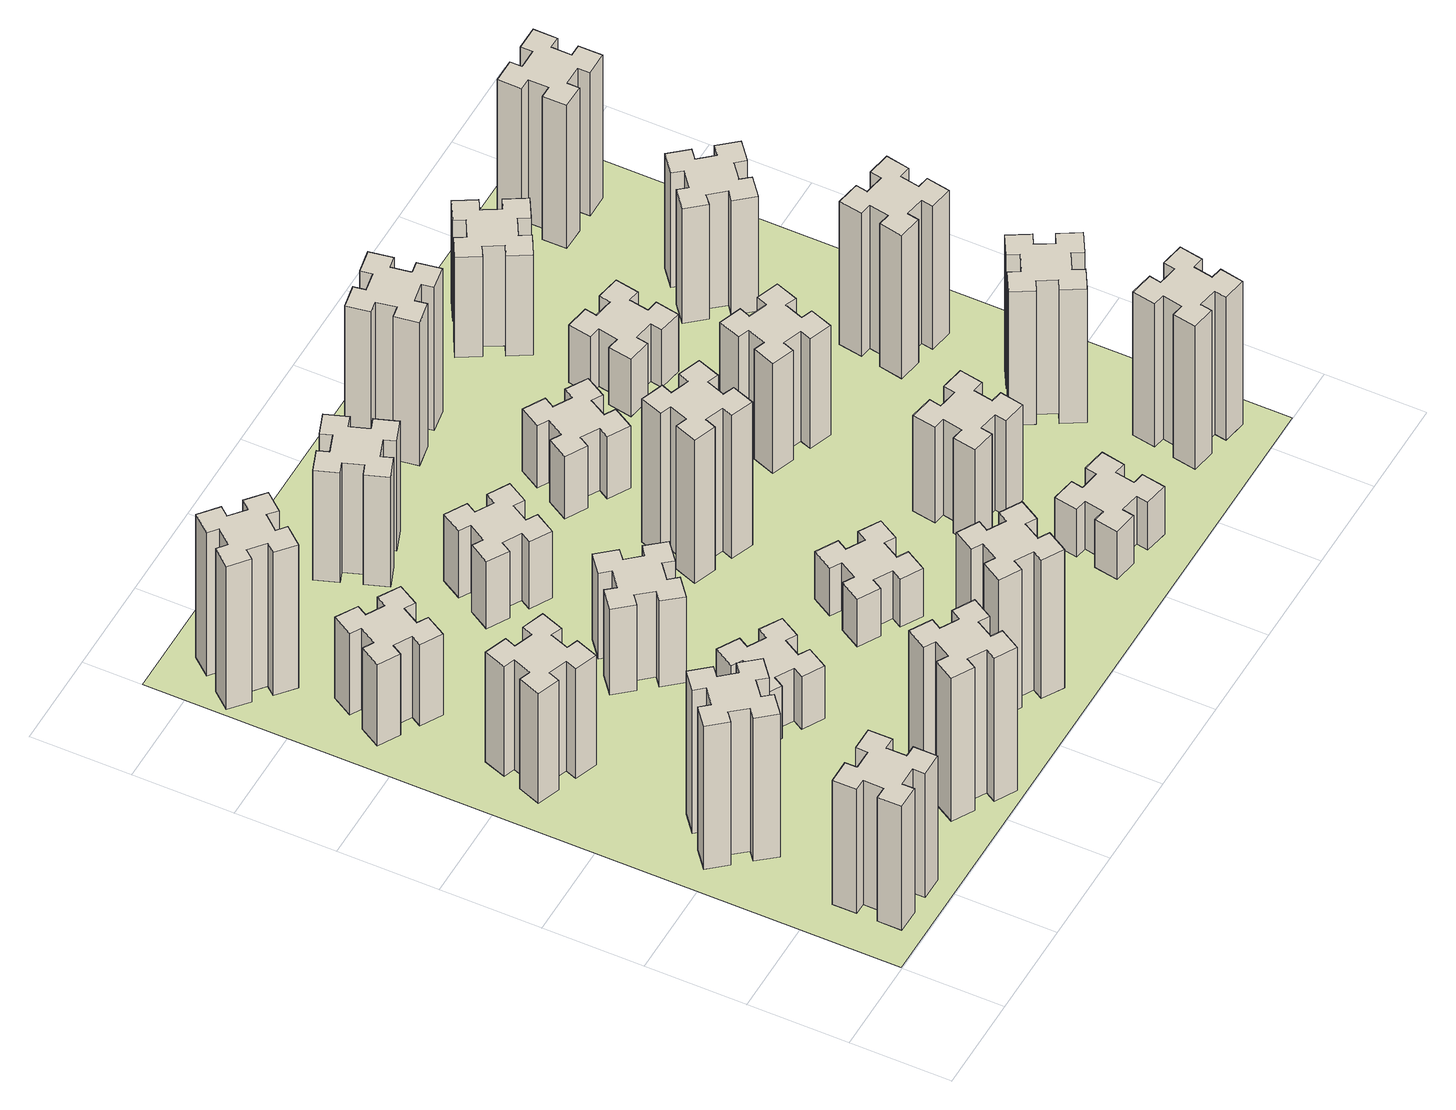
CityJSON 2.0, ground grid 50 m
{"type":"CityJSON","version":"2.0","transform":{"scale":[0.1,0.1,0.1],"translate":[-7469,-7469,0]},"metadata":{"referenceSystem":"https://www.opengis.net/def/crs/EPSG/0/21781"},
"CityObjects":{
"building1":{"type":"Building","attributes":{"class":"1000","function":"1000","usage":"1000","yearOfConstruction":2016,"roofType":"1000","measuredHeight":78,"storeysAboveGround":30,"storeysBelowGround":0},"geometry":[{"type":"Solid","lod":"1","boundaries":[[[[0,1,2,3,4,5,6,7,8,9,10,11,12,13,14,15,16,17,18,19]],[[17,16,20,21]],[[16,15,22,20]],[[15,14,23,22]],[[14,13,24,23]],[[13,12,25,24]],[[12,11,26,25]],[[11,10,27,26]],[[10,9,28,27]],[[9,8,29,28]],[[8,7,30,29]],[[7,6,31,30]],[[6,5,32,31]],[[5,4,33,32]],[[4,3,34,33]],[[3,2,35,34]],[[2,1,36,35]],[[1,0,37,36]],[[0,19,38,37]],[[19,18,39,38]],[[18,17,21,39]],[[24,25,26,27,28,29,30,31,32,33,34,35,36,37,38,39,21,20,22,23]]]]}]},
"building2":{"type":"Building","attributes":{"class":"1000","function":"1000","usage":"1000","yearOfConstruction":2016,"roofType":"1000","measuredHeight":90,"storeysAboveGround":30,"storeysBelowGround":0},"geometry":[{"type":"Solid","lod":"1","boundaries":[[[[40,41,42,43,44,45,46,47,48,49,50,51,52,53,54,55,56,57,58,59]],[[57,56,60,61]],[[56,55,62,60]],[[55,54,63,62]],[[54,53,64,63]],[[53,52,65,64]],[[52,51,66,65]],[[51,50,67,66]],[[50,49,68,67]],[[49,48,69,68]],[[48,47,70,69]],[[47,46,71,70]],[[46,45,72,71]],[[45,44,73,72]],[[44,43,74,73]],[[43,42,75,74]],[[42,41,76,75]],[[41,40,77,76]],[[40,59,78,77]],[[59,58,79,78]],[[58,57,61,79]],[[64,65,66,67,68,69,70,71,72,73,74,75,76,77,78,79,61,60,62,63]]]]}]},
"building3":{"type":"Building","attributes":{"class":"1000","function":"1000","usage":"1000","yearOfConstruction":2016,"roofType":"1000","measuredHeight":69,"storeysAboveGround":30,"storeysBelowGround":0},"geometry":[{"type":"Solid","lod":"1","boundaries":[[[[80,81,82,83,84,85,86,87,88,89,90,91,92,93,94,95,96,97,98,99]],[[97,96,100,101]],[[96,95,102,100]],[[95,94,103,102]],[[94,93,104,103]],[[93,92,105,104]],[[92,91,106,105]],[[91,90,107,106]],[[90,89,108,107]],[[89,88,109,108]],[[88,87,110,109]],[[87,86,111,110]],[[86,85,112,111]],[[85,84,113,112]],[[84,83,114,113]],[[83,82,115,114]],[[82,81,116,115]],[[81,80,117,116]],[[80,99,118,117]],[[99,98,119,118]],[[98,97,101,119]],[[104,105,106,107,108,109,110,111,112,113,114,115,116,117,118,119,101,100,102,103]]]]}]},
"building4":{"type":"Building","attributes":{"class":"1000","function":"1000","usage":"1000","yearOfConstruction":2016,"roofType":"1000","measuredHeight":51,"storeysAboveGround":30,"storeysBelowGround":0},"geometry":[{"type":"Solid","lod":"1","boundaries":[[[[120,121,122,123,124,125,126,127,128,129,130,131,132,133,134,135,136,137,138,139]],[[137,136,140,141]],[[136,135,142,140]],[[135,134,143,142]],[[134,133,144,143]],[[133,132,145,144]],[[132,131,146,145]],[[131,130,147,146]],[[130,129,148,147]],[[129,128,149,148]],[[128,127,150,149]],[[127,126,151,150]],[[126,125,152,151]],[[125,124,153,152]],[[124,123,154,153]],[[123,122,155,154]],[[122,121,156,155]],[[121,120,157,156]],[[120,139,158,157]],[[139,138,159,158]],[[138,137,141,159]],[[144,145,146,147,148,149,150,151,152,153,154,155,156,157,158,159,141,140,142,143]]]]}]},
"building5":{"type":"Building","attributes":{"class":"1000","function":"1000","usage":"1000","yearOfConstruction":2016,"roofType":"1000","measuredHeight":90,"storeysAboveGround":30,"storeysBelowGround":0},"geometry":[{"type":"Solid","lod":"1","boundaries":[[[[160,161,162,163,164,165,166,167,168,169,170,171,172,173,174,175,176,177,178,179]],[[177,176,180,181]],[[176,175,182,180]],[[175,174,183,182]],[[174,173,184,183]],[[173,172,185,184]],[[172,171,186,185]],[[171,170,187,186]],[[170,169,188,187]],[[169,168,189,188]],[[168,167,190,189]],[[167,166,191,190]],[[166,165,192,191]],[[165,164,193,192]],[[164,163,194,193]],[[163,162,195,194]],[[162,161,196,195]],[[161,160,197,196]],[[160,179,198,197]],[[179,178,199,198]],[[178,177,181,199]],[[184,185,186,187,188,189,190,191,192,193,194,195,196,197,198,199,181,180,182,183]]]]}]},
"building6":{"type":"Building","attributes":{"class":"1000","function":"1000","usage":"1000","yearOfConstruction":2016,"roofType":"1000","measuredHeight":90,"storeysAboveGround":30,"storeysBelowGround":0},"geometry":[{"type":"Solid","lod":"1","boundaries":[[[[200,201,202,203,204,205,206,207,208,209,210,211,212,213,214,215,216,217,218,219]],[[217,216,220,221]],[[216,215,222,220]],[[215,214,223,222]],[[214,213,224,223]],[[213,212,225,224]],[[212,211,226,225]],[[211,210,227,226]],[[210,209,228,227]],[[209,208,229,228]],[[208,207,230,229]],[[207,206,231,230]],[[206,205,232,231]],[[205,204,233,232]],[[204,203,234,233]],[[203,202,235,234]],[[202,201,236,235]],[[201,200,237,236]],[[200,219,238,237]],[[219,218,239,238]],[[218,217,221,239]],[[224,225,226,227,228,229,230,231,232,233,234,235,236,237,238,239,221,220,222,223]]]]}]},
"building7":{"type":"Building","attributes":{"class":"1000","function":"1000","usage":"1000","yearOfConstruction":2016,"roofType":"1000","measuredHeight":33,"storeysAboveGround":30,"storeysBelowGround":0},"geometry":[{"type":"Solid","lod":"1","boundaries":[[[[240,241,242,243,244,245,246,247,248,249,250,251,252,253,254,255,256,257,258,259]],[[257,256,260,261]],[[256,255,262,260]],[[255,254,263,262]],[[254,253,264,263]],[[253,252,265,264]],[[252,251,266,265]],[[251,250,267,266]],[[250,249,268,267]],[[249,248,269,268]],[[248,247,270,269]],[[247,246,271,270]],[[246,245,272,271]],[[245,244,273,272]],[[244,243,274,273]],[[243,242,275,274]],[[242,241,276,275]],[[241,240,277,276]],[[240,259,278,277]],[[259,258,279,278]],[[258,257,261,279]],[[264,265,266,267,268,269,270,271,272,273,274,275,276,277,278,279,261,260,262,263]]]]}]},
"building8":{"type":"Building","attributes":{"class":"1000","function":"1000","usage":"1000","yearOfConstruction":2016,"roofType":"1000","measuredHeight":54,"storeysAboveGround":30,"storeysBelowGround":0},"geometry":[{"type":"Solid","lod":"1","boundaries":[[[[280,281,282,283,284,285,286,287,288,289,290,291,292,293,294,295,296,297,298,299]],[[297,296,300,301]],[[296,295,302,300]],[[295,294,303,302]],[[294,293,304,303]],[[293,292,305,304]],[[292,291,306,305]],[[291,290,307,306]],[[290,289,308,307]],[[289,288,309,308]],[[288,287,310,309]],[[287,286,311,310]],[[286,285,312,311]],[[285,284,313,312]],[[284,283,314,313]],[[283,282,315,314]],[[282,281,316,315]],[[281,280,317,316]],[[280,299,318,317]],[[299,298,319,318]],[[298,297,301,319]],[[304,305,306,307,308,309,310,311,312,313,314,315,316,317,318,319,301,300,302,303]]]]}]},
"building9":{"type":"Building","attributes":{"class":"1000","function":"1000","usage":"1000","yearOfConstruction":2016,"roofType":"1000","measuredHeight":87,"storeysAboveGround":30,"storeysBelowGround":0},"geometry":[{"type":"Solid","lod":"1","boundaries":[[[[320,321,322,323,324,325,326,327,328,329,330,331,332,333,334,335,336,337,338,339]],[[337,336,340,341]],[[336,335,342,340]],[[335,334,343,342]],[[334,333,344,343]],[[333,332,345,344]],[[332,331,346,345]],[[331,330,347,346]],[[330,329,348,347]],[[329,328,349,348]],[[328,327,350,349]],[[327,326,351,350]],[[326,325,352,351]],[[325,324,353,352]],[[324,323,354,353]],[[323,322,355,354]],[[322,321,356,355]],[[321,320,357,356]],[[320,339,358,357]],[[339,338,359,358]],[[338,337,341,359]],[[344,345,346,347,348,349,350,351,352,353,354,355,356,357,358,359,341,340,342,343]]]]}]},
"building10":{"type":"Building","attributes":{"class":"1000","function":"1000","usage":"1000","yearOfConstruction":2016,"roofType":"1000","measuredHeight":42,"storeysAboveGround":30,"storeysBelowGround":0},"geometry":[{"type":"Solid","lod":"1","boundaries":[[[[360,361,362,363,364,365,366,367,368,369,370,371,372,373,374,375,376,377,378,379]],[[377,376,380,381]],[[376,375,382,380]],[[375,374,383,382]],[[374,373,384,383]],[[373,372,385,384]],[[372,371,386,385]],[[371,370,387,386]],[[370,369,388,387]],[[369,368,389,388]],[[368,367,390,389]],[[367,366,391,390]],[[366,365,392,391]],[[365,364,393,392]],[[364,363,394,393]],[[363,362,395,394]],[[362,361,396,395]],[[361,360,397,396]],[[360,379,398,397]],[[379,378,399,398]],[[378,377,381,399]],[[384,385,386,387,388,389,390,391,392,393,394,395,396,397,398,399,381,380,382,383]]]]}]},
"building11":{"type":"Building","attributes":{"class":"1000","function":"1000","usage":"1000","yearOfConstruction":2016,"roofType":"1000","measuredHeight":69,"storeysAboveGround":30,"storeysBelowGround":0},"geometry":[{"type":"Solid","lod":"1","boundaries":[[[[400,401,402,403,404,405,406,407,408,409,410,411,412,413,414,415,416,417,418,419]],[[417,416,420,421]],[[416,415,422,420]],[[415,414,423,422]],[[414,413,424,423]],[[413,412,425,424]],[[412,411,426,425]],[[411,410,427,426]],[[410,409,428,427]],[[409,408,429,428]],[[408,407,430,429]],[[407,406,431,430]],[[406,405,432,431]],[[405,404,433,432]],[[404,403,434,433]],[[403,402,435,434]],[[402,401,436,435]],[[401,400,437,436]],[[400,419,438,437]],[[419,418,439,438]],[[418,417,421,439]],[[424,425,426,427,428,429,430,431,432,433,434,435,436,437,438,439,421,420,422,423]]]]}]},
"building12":{"type":"Building","attributes":{"class":"1000","function":"1000","usage":"1000","yearOfConstruction":2016,"roofType":"1000","measuredHeight":30,"storeysAboveGround":30,"storeysBelowGround":0},"geometry":[{"type":"Solid","lod":"1","boundaries":[[[[440,441,442,443,444,445,446,447,448,449,450,451,452,453,454,455,456,457,458,459]],[[457,456,460,461]],[[456,455,462,460]],[[455,454,463,462]],[[454,453,464,463]],[[453,452,465,464]],[[452,451,466,465]],[[451,450,467,466]],[[450,449,468,467]],[[449,448,469,468]],[[448,447,470,469]],[[447,446,471,470]],[[446,445,472,471]],[[445,444,473,472]],[[444,443,474,473]],[[443,442,475,474]],[[442,441,476,475]],[[441,440,477,476]],[[440,459,478,477]],[[459,458,479,478]],[[458,457,461,479]],[[464,465,466,467,468,469,470,471,472,473,474,475,476,477,478,479,461,460,462,463]]]]}]},
"building13":{"type":"Building","attributes":{"class":"1000","function":"1000","usage":"1000","yearOfConstruction":2016,"roofType":"1000","measuredHeight":90,"storeysAboveGround":30,"storeysBelowGround":0},"geometry":[{"type":"Solid","lod":"1","boundaries":[[[[480,481,482,483,484,485,486,487,488,489,490,491,492,493,494,495,496,497,498,499]],[[497,496,500,501]],[[496,495,502,500]],[[495,494,503,502]],[[494,493,504,503]],[[493,492,505,504]],[[492,491,506,505]],[[491,490,507,506]],[[490,489,508,507]],[[489,488,509,508]],[[488,487,510,509]],[[487,486,511,510]],[[486,485,512,511]],[[485,484,513,512]],[[484,483,514,513]],[[483,482,515,514]],[[482,481,516,515]],[[481,480,517,516]],[[480,499,518,517]],[[499,498,519,518]],[[498,497,501,519]],[[504,505,506,507,508,509,510,511,512,513,514,515,516,517,518,519,501,500,502,503]]]]}]},
"building14":{"type":"Building","attributes":{"class":"1000","function":"1000","usage":"1000","yearOfConstruction":2016,"roofType":"1000","measuredHeight":39,"storeysAboveGround":30,"storeysBelowGround":0},"geometry":[{"type":"Solid","lod":"1","boundaries":[[[[520,521,522,523,524,525,526,527,528,529,530,531,532,533,534,535,536,537,538,539]],[[537,536,540,541]],[[536,535,542,540]],[[535,534,543,542]],[[534,533,544,543]],[[533,532,545,544]],[[532,531,546,545]],[[531,530,547,546]],[[530,529,548,547]],[[529,528,549,548]],[[528,527,550,549]],[[527,526,551,550]],[[526,525,552,551]],[[525,524,553,552]],[[524,523,554,553]],[[523,522,555,554]],[[522,521,556,555]],[[521,520,557,556]],[[520,539,558,557]],[[539,538,559,558]],[[538,537,541,559]],[[544,545,546,547,548,549,550,551,552,553,554,555,556,557,558,559,541,540,542,543]]]]}]},
"building15":{"type":"Building","attributes":{"class":"1000","function":"1000","usage":"1000","yearOfConstruction":2016,"roofType":"1000","measuredHeight":30,"storeysAboveGround":30,"storeysBelowGround":0},"geometry":[{"type":"Solid","lod":"1","boundaries":[[[[560,561,562,563,564,565,566,567,568,569,570,571,572,573,574,575,576,577,578,579]],[[577,576,580,581]],[[576,575,582,580]],[[575,574,583,582]],[[574,573,584,583]],[[573,572,585,584]],[[572,571,586,585]],[[571,570,587,586]],[[570,569,588,587]],[[569,568,589,588]],[[568,567,590,589]],[[567,566,591,590]],[[566,565,592,591]],[[565,564,593,592]],[[564,563,594,593]],[[563,562,595,594]],[[562,561,596,595]],[[561,560,597,596]],[[560,579,598,597]],[[579,578,599,598]],[[578,577,581,599]],[[584,585,586,587,588,589,590,591,592,593,594,595,596,597,598,599,581,580,582,583]]]]}]},
"building16":{"type":"Building","attributes":{"class":"1000","function":"1000","usage":"1000","yearOfConstruction":2016,"roofType":"1000","measuredHeight":90,"storeysAboveGround":30,"storeysBelowGround":0},"geometry":[{"type":"Solid","lod":"1","boundaries":[[[[600,601,602,603,604,605,606,607,608,609,610,611,612,613,614,615,616,617,618,619]],[[617,616,620,621]],[[616,615,622,620]],[[615,614,623,622]],[[614,613,624,623]],[[613,612,625,624]],[[612,611,626,625]],[[611,610,627,626]],[[610,609,628,627]],[[609,608,629,628]],[[608,607,630,629]],[[607,606,631,630]],[[606,605,632,631]],[[605,604,633,632]],[[604,603,634,633]],[[603,602,635,634]],[[602,601,636,635]],[[601,600,637,636]],[[600,619,638,637]],[[619,618,639,638]],[[618,617,621,639]],[[624,625,626,627,628,629,630,631,632,633,634,635,636,637,638,639,621,620,622,623]]]]}]},
"building17":{"type":"Building","attributes":{"class":"1000","function":"1000","usage":"1000","yearOfConstruction":2016,"roofType":"1000","measuredHeight":60,"storeysAboveGround":30,"storeysBelowGround":0},"geometry":[{"type":"Solid","lod":"1","boundaries":[[[[640,641,642,643,644,645,646,647,648,649,650,651,652,653,654,655,656,657,658,659]],[[657,656,660,661]],[[656,655,662,660]],[[655,654,663,662]],[[654,653,664,663]],[[653,652,665,664]],[[652,651,666,665]],[[651,650,667,666]],[[650,649,668,667]],[[649,648,669,668]],[[648,647,670,669]],[[647,646,671,670]],[[646,645,672,671]],[[645,644,673,672]],[[644,643,674,673]],[[643,642,675,674]],[[642,641,676,675]],[[641,640,677,676]],[[640,659,678,677]],[[659,658,679,678]],[[658,657,661,679]],[[664,665,666,667,668,669,670,671,672,673,674,675,676,677,678,679,661,660,662,663]]]]}]},
"building18":{"type":"Building","attributes":{"class":"1000","function":"1000","usage":"1000","yearOfConstruction":2016,"roofType":"1000","measuredHeight":69,"storeysAboveGround":30,"storeysBelowGround":0},"geometry":[{"type":"Solid","lod":"1","boundaries":[[[[680,681,682,683,684,685,686,687,688,689,690,691,692,693,694,695,696,697,698,699]],[[697,696,700,701]],[[696,695,702,700]],[[695,694,703,702]],[[694,693,704,703]],[[693,692,705,704]],[[692,691,706,705]],[[691,690,707,706]],[[690,689,708,707]],[[689,688,709,708]],[[688,687,710,709]],[[687,686,711,710]],[[686,685,712,711]],[[685,684,713,712]],[[684,683,714,713]],[[683,682,715,714]],[[682,681,716,715]],[[681,680,717,716]],[[680,699,718,717]],[[699,698,719,718]],[[698,697,701,719]],[[704,705,706,707,708,709,710,711,712,713,714,715,716,717,718,719,701,700,702,703]]]]}]},
"building19":{"type":"Building","attributes":{"class":"1000","function":"1000","usage":"1000","yearOfConstruction":2016,"roofType":"1000","measuredHeight":36,"storeysAboveGround":30,"storeysBelowGround":0},"geometry":[{"type":"Solid","lod":"1","boundaries":[[[[720,721,722,723,724,725,726,727,728,729,730,731,732,733,734,735,736,737,738,739]],[[737,736,740,741]],[[736,735,742,740]],[[735,734,743,742]],[[734,733,744,743]],[[733,732,745,744]],[[732,731,746,745]],[[731,730,747,746]],[[730,729,748,747]],[[729,728,749,748]],[[728,727,750,749]],[[727,726,751,750]],[[726,725,752,751]],[[725,724,753,752]],[[724,723,754,753]],[[723,722,755,754]],[[722,721,756,755]],[[721,720,757,756]],[[720,739,758,757]],[[739,738,759,758]],[[738,737,741,759]],[[744,745,746,747,748,749,750,751,752,753,754,755,756,757,758,759,741,740,742,743]]]]}]},
"building20":{"type":"Building","attributes":{"class":"1000","function":"1000","usage":"1000","yearOfConstruction":2016,"roofType":"1000","measuredHeight":90,"storeysAboveGround":30,"storeysBelowGround":0},"geometry":[{"type":"Solid","lod":"1","boundaries":[[[[760,761,762,763,764,765,766,767,768,769,770,771,772,773,774,775,776,777,778,779]],[[777,776,780,781]],[[776,775,782,780]],[[775,774,783,782]],[[774,773,784,783]],[[773,772,785,784]],[[772,771,786,785]],[[771,770,787,786]],[[770,769,788,787]],[[769,768,789,788]],[[768,767,790,789]],[[767,766,791,790]],[[766,765,792,791]],[[765,764,793,792]],[[764,763,794,793]],[[763,762,795,794]],[[762,761,796,795]],[[761,760,797,796]],[[760,779,798,797]],[[779,778,799,798]],[[778,777,781,799]],[[784,785,786,787,788,789,790,791,792,793,794,795,796,797,798,799,781,780,782,783]]]]}]},
"building21":{"type":"Building","attributes":{"class":"1000","function":"1000","usage":"1000","yearOfConstruction":2016,"roofType":"1000","measuredHeight":63,"storeysAboveGround":30,"storeysBelowGround":0},"geometry":[{"type":"Solid","lod":"1","boundaries":[[[[800,801,802,803,804,805,806,807,808,809,810,811,812,813,814,815,816,817,818,819]],[[817,816,820,821]],[[816,815,822,820]],[[815,814,823,822]],[[814,813,824,823]],[[813,812,825,824]],[[812,811,826,825]],[[811,810,827,826]],[[810,809,828,827]],[[809,808,829,828]],[[808,807,830,829]],[[807,806,831,830]],[[806,805,832,831]],[[805,804,833,832]],[[804,803,834,833]],[[803,802,835,834]],[[802,801,836,835]],[[801,800,837,836]],[[800,819,838,837]],[[819,818,839,838]],[[818,817,821,839]],[[824,825,826,827,828,829,830,831,832,833,834,835,836,837,838,839,821,820,822,823]]]]}]},
"building22":{"type":"Building","attributes":{"class":"1000","function":"1000","usage":"1000","yearOfConstruction":2016,"roofType":"1000","measuredHeight":84,"storeysAboveGround":30,"storeysBelowGround":0},"geometry":[{"type":"Solid","lod":"1","boundaries":[[[[840,841,842,843,844,845,846,847,848,849,850,851,852,853,854,855,856,857,858,859]],[[857,856,860,861]],[[856,855,862,860]],[[855,854,863,862]],[[854,853,864,863]],[[853,852,865,864]],[[852,851,866,865]],[[851,850,867,866]],[[850,849,868,867]],[[849,848,869,868]],[[848,847,870,869]],[[847,846,871,870]],[[846,845,872,871]],[[845,844,873,872]],[[844,843,874,873]],[[843,842,875,874]],[[842,841,876,875]],[[841,840,877,876]],[[840,859,878,877]],[[859,858,879,878]],[[858,857,861,879]],[[864,865,866,867,868,869,870,871,872,873,874,875,876,877,878,879,861,860,862,863]]]]}]},
"building23":{"type":"Building","attributes":{"class":"1000","function":"1000","usage":"1000","yearOfConstruction":2016,"roofType":"1000","measuredHeight":90,"storeysAboveGround":30,"storeysBelowGround":0},"geometry":[{"type":"Solid","lod":"1","boundaries":[[[[880,881,882,883,884,885,886,887,888,889,890,891,892,893,894,895,896,897,898,899]],[[897,896,900,901]],[[896,895,902,900]],[[895,894,903,902]],[[894,893,904,903]],[[893,892,905,904]],[[892,891,906,905]],[[891,890,907,906]],[[890,889,908,907]],[[889,888,909,908]],[[888,887,910,909]],[[887,886,911,910]],[[886,885,912,911]],[[885,884,913,912]],[[884,883,914,913]],[[883,882,915,914]],[[882,881,916,915]],[[881,880,917,916]],[[880,899,918,917]],[[899,898,919,918]],[[898,897,901,919]],[[904,905,906,907,908,909,910,911,912,913,914,915,916,917,918,919,901,900,902,903]]]]}]},
"building24":{"type":"Building","attributes":{"class":"1000","function":"1000","usage":"1000","yearOfConstruction":2016,"roofType":"1000","measuredHeight":72,"storeysAboveGround":30,"storeysBelowGround":0},"geometry":[{"type":"Solid","lod":"1","boundaries":[[[[920,921,922,923,924,925,926,927,928,929,930,931,932,933,934,935,936,937,938,939]],[[937,936,940,941]],[[936,935,942,940]],[[935,934,943,942]],[[934,933,944,943]],[[933,932,945,944]],[[932,931,946,945]],[[931,930,947,946]],[[930,929,948,947]],[[929,928,949,948]],[[928,927,950,949]],[[927,926,951,950]],[[926,925,952,951]],[[925,924,953,952]],[[924,923,954,953]],[[923,922,955,954]],[[922,921,956,955]],[[921,920,957,956]],[[920,939,958,957]],[[939,938,959,958]],[[938,937,941,959]],[[944,945,946,947,948,949,950,951,952,953,954,955,956,957,958,959,941,940,942,943]]]]}]},
"building25":{"type":"Building","attributes":{"class":"1000","function":"1000","usage":"1000","yearOfConstruction":2016,"roofType":"1000","measuredHeight":90,"storeysAboveGround":30,"storeysBelowGround":0},"geometry":[{"type":"Solid","lod":"1","boundaries":[[[[960,961,962,963,964,965,966,967,968,969,970,971,972,973,974,975,976,977,978,979]],[[977,976,980,981]],[[976,975,982,980]],[[975,974,983,982]],[[974,973,984,983]],[[973,972,985,984]],[[972,971,986,985]],[[971,970,987,986]],[[970,969,988,987]],[[969,968,989,988]],[[968,967,990,989]],[[967,966,991,990]],[[966,965,992,991]],[[965,964,993,992]],[[964,963,994,993]],[[963,962,995,994]],[[962,961,996,995]],[[961,960,997,996]],[[960,979,998,997]],[[979,978,999,998]],[[978,977,981,999]],[[984,985,986,987,988,989,990,991,992,993,994,995,996,997,998,999,981,980,982,983]]]]}]},
"landuse1":{"type":"LandUse","attributes":{"name":"plot1","function":"1010"},"geometry":[{"type":"MultiSurface","lod":"1","boundaries":[[[1000,1001,1002,1003]]]}]}
},
"vertices":[
[265,325,0],[265,225,0],[205,225,0],[205,105,0],[325,105,0],[325,165,0],[425,165,0],[425,105,0],[545,105,0],[545,225,0],[485,225,0],[485,325,0],[545,325,0],[545,445,0],[425,445,0],[425,385,0],[325,385,0],[325,445,0],[205,445,0],[205,325,0],[325,385,780],[325,445,780],[425,385,780],[425,445,780],[545,445,780],[545,325,780],[485,325,780],[485,225,780],[545,225,780],[545,105,780],[425,105,780],[425,165,780],[325,165,780],[325,105,780],[205,105,780],[205,225,780],[265,225,780],[265,325,780],[205,325,780],[205,445,780],
[492,1048,0],[427,1124,0],[473,1163,0],[396,1255,0],[304,1178,0],[343,1132,0],[266,1067,0],[228,1113,0],[136,1036,0],[213,944,0],[259,983,0],[323,906,0],[277,868,0],[354,776,0],[446,853,0],[408,899,0],[484,963,0],[523,917,0],[615,994,0],[538,1086,0],[484,963,900],[523,917,900],[408,899,900],[446,853,900],[354,776,900],[277,868,900],[323,906,900],[259,983,900],[213,944,900],[136,1036,900],[228,1113,900],[266,1067,900],[343,1132,900],[304,1178,900],[396,1255,900],[473,1163,900],[427,1124,900],[492,1048,900],[538,1086,900],[615,994,900],
[291,1869,0],[385,1835,0],[364,1779,0],[477,1737,0],[518,1850,0],[462,1871,0],[496,1965,0],[552,1944,0],[593,2057,0],[480,2098,0],[460,2042,0],[366,2076,0],[387,2132,0],[274,2173,0],[233,2060,0],[289,2040,0],[255,1946,0],[199,1967,0],[157,1854,0],[270,1813,0],[255,1946,690],[199,1967,690],[289,2040,690],[233,2060,690],[274,2173,690],[387,2132,690],[366,2076,690],[460,2042,690],[480,2098,690],[593,2057,690],[552,1944,690],[496,1965,690],[462,1871,690],[518,1850,690],[477,1737,690],[364,1779,690],[385,1835,690],[291,1869,690],[270,1813,690],[157,1854,690],
[446,2597,0],[496,2684,0],[548,2654,0],[608,2758,0],[504,2818,0],[474,2766,0],[387,2816,0],[417,2868,0],[313,2928,0],[253,2824,0],[305,2794,0],[255,2707,0],[203,2737,0],[143,2633,0],[247,2573,0],[277,2625,0],[364,2575,0],[334,2523,0],[438,2463,0],[498,2567,0],[364,2575,510],[334,2523,510],[277,2625,510],[247,2573,510],[143,2633,510],[203,2737,510],[255,2707,510],[305,2794,510],[253,2824,510],[313,2928,510],[417,2868,510],[387,2816,510],[474,2766,510],[504,2818,510],[608,2758,510],[548,2654,510],[496,2684,510],[446,2597,510],[498,2567,510],[438,2463,510],
[1214,346,0],[1127,396,0],[1157,448,0],[1053,508,0],[993,404,0],[1045,374,0],[995,287,0],[943,317,0],[883,213,0],[987,153,0],[1017,205,0],[1104,155,0],[1074,103,0],[1178,43,0],[1238,147,0],[1186,177,0],[1236,264,0],[1288,234,0],[1348,338,0],[1244,398,0],[1236,264,900],[1288,234,900],[1186,177,900],[1238,147,900],[1178,43,900],[1074,103,900],[1104,155,900],[1017,205,900],[987,153,900],[883,213,900],[943,317,900],[995,287,900],[1045,374,900],[993,404,900],[1053,508,900],[1157,448,900],[1127,396,900],[1214,346,900],[1244,398,900],[1348,338,900],
[384,3387,0],[308,3452,0],[346,3498,0],[254,3575,0],[177,3483,0],[223,3444,0],[159,3368,0],[113,3406,0],[36,3314,0],[128,3237,0],[166,3283,0],[243,3219,0],[204,3173,0],[296,3096,0],[373,3188,0],[327,3226,0],[392,3303,0],[438,3264,0],[515,3356,0],[423,3433,0],[392,3303,900],[438,3264,900],[327,3226,900],[373,3188,900],[296,3096,900],[204,3173,900],[243,3219,900],[166,3283,900],[128,3237,900],[36,3314,900],[113,3406,900],[159,3368,900],[223,3444,900],[177,3483,900],[254,3575,900],[346,3498,900],[308,3452,900],[384,3387,900],[423,3433,900],[515,3356,900],
[1186,1117,0],[1236,1204,0],[1288,1174,0],[1348,1278,0],[1244,1338,0],[1214,1286,0],[1127,1336,0],[1157,1388,0],[1053,1448,0],[993,1344,0],[1045,1314,0],[995,1227,0],[943,1257,0],[883,1153,0],[987,1093,0],[1017,1145,0],[1104,1095,0],[1074,1043,0],[1178,983,0],[1238,1087,0],[1104,1095,330],[1074,1043,330],[1017,1145,330],[987,1093,330],[883,1153,330],[943,1257,330],[995,1227,330],[1045,1314,330],[993,1344,330],[1053,1448,330],[1157,1388,330],[1127,1336,330],[1214,1286,330],[1244,1338,330],[1348,1278,330],[1288,1174,330],[1236,1204,330],[1186,1117,330],[1238,1087,330],[1178,983,330],
[1083,1972,0],[1006,1907,0],[968,1953,0],[876,1876,0],[953,1784,0],[999,1823,0],[1063,1746,0],[1017,1708,0],[1094,1616,0],[1186,1693,0],[1148,1739,0],[1224,1803,0],[1263,1757,0],[1355,1834,0],[1278,1926,0],[1232,1888,0],[1167,1964,0],[1213,2003,0],[1136,2095,0],[1044,2018,0],[1167,1964,540],[1213,2003,540],[1232,1888,540],[1278,1926,540],[1355,1834,540],[1263,1757,540],[1224,1803,540],[1148,1739,540],[1186,1693,540],[1094,1616,540],[1017,1708,540],[1063,1746,540],[999,1823,540],[953,1784,540],[876,1876,540],[968,1953,540],[1006,1907,540],[1083,1972,540],[1044,2018,540],[1136,2095,540],
[1657,305,0],[1744,255,0],[1714,203,0],[1818,143,0],[1878,247,0],[1826,277,0],[1876,364,0],[1928,334,0],[1988,438,0],[1884,498,0],[1854,446,0],[1767,496,0],[1797,548,0],[1693,608,0],[1633,504,0],[1685,474,0],[1635,387,0],[1583,417,0],[1523,313,0],[1627,253,0],[1635,387,870],[1583,417,870],[1685,474,870],[1633,504,870],[1693,608,870],[1797,548,870],[1767,496,870],[1854,446,870],[1884,498,870],[1988,438,870],[1928,334,870],[1876,364,870],[1826,277,870],[1878,247,870],[1818,143,870],[1714,203,870],[1744,255,870],[1657,305,870],[1627,253,870],[1523,313,870],
[1314,2666,0],[1227,2716,0],[1257,2768,0],[1153,2828,0],[1093,2724,0],[1145,2694,0],[1095,2607,0],[1043,2637,0],[983,2533,0],[1087,2473,0],[1117,2525,0],[1204,2475,0],[1174,2423,0],[1278,2363,0],[1338,2467,0],[1286,2497,0],[1336,2584,0],[1388,2554,0],[1448,2658,0],[1344,2718,0],[1336,2584,420],[1388,2554,420],[1286,2497,420],[1338,2467,420],[1278,2363,420],[1174,2423,420],[1204,2475,420],[1117,2525,420],[1087,2473,420],[983,2533,420],[1043,2637,420],[1095,2607,420],[1145,2694,420],[1093,2724,420],[1153,2828,420],[1257,2768,420],[1227,2716,420],[1314,2666,420],[1344,2718,420],[1448,2658,420],
[1125,3356,0],[1031,3322,0],[1010,3378,0],[897,3337,0],[939,3224,0],[995,3245,0],[1029,3151,0],[973,3130,0],[1014,3017,0],[1127,3059,0],[1106,3115,0],[1200,3149,0],[1220,3093,0],[1333,3134,0],[1292,3247,0],[1236,3226,0],[1202,3320,0],[1258,3340,0],[1217,3453,0],[1104,3412,0],[1202,3320,690],[1258,3340,690],[1236,3226,690],[1292,3247,690],[1333,3134,690],[1220,3093,690],[1200,3149,690],[1106,3115,690],[1127,3059,690],[1014,3017,690],[973,3130,690],[1029,3151,690],[995,3245,690],[939,3224,690],[897,3337,690],[1010,3378,690],[1031,3322,690],[1125,3356,690],[1104,3412,690],[1217,3453,690],
[1757,1045,0],[1844,995,0],[1814,943,0],[1918,883,0],[1978,987,0],[1926,1017,0],[1976,1104,0],[2028,1074,0],[2088,1178,0],[1984,1238,0],[1954,1186,0],[1867,1236,0],[1897,1288,0],[1793,1348,0],[1733,1244,0],[1785,1214,0],[1735,1127,0],[1683,1157,0],[1623,1053,0],[1727,993,0],[1735,1127,300],[1683,1157,300],[1785,1214,300],[1733,1244,300],[1793,1348,300],[1897,1288,300],[1867,1236,300],[1954,1186,300],[1984,1238,300],[2088,1178,300],[2028,1074,300],[1976,1104,300],[1926,1017,300],[1978,987,300],[1918,883,300],[1814,943,300],[1844,995,300],[1757,1045,300],[1727,993,300],[1623,1053,300],
[1940,2042,0],[1846,2076,0],[1867,2132,0],[1754,2173,0],[1713,2060,0],[1769,2040,0],[1735,1946,0],[1679,1967,0],[1637,1854,0],[1750,1813,0],[1771,1869,0],[1865,1835,0],[1844,1779,0],[1957,1737,0],[1998,1850,0],[1942,1871,0],[1976,1965,0],[2032,1944,0],[2073,2057,0],[1960,2098,0],[1976,1965,900],[2032,1944,900],[1942,1871,900],[1998,1850,900],[1957,1737,900],[1844,1779,900],[1865,1835,900],[1771,1869,900],[1750,1813,900],[1637,1854,900],[1679,1967,900],[1735,1946,900],[1769,2040,900],[1713,2060,900],[1754,2173,900],[1867,2132,900],[1846,2076,900],[1940,2042,900],[1960,2098,900],[2073,2057,900],
[2026,2497,0],[2076,2584,0],[2128,2554,0],[2188,2658,0],[2084,2718,0],[2054,2666,0],[1967,2716,0],[1997,2768,0],[1893,2828,0],[1833,2724,0],[1885,2694,0],[1835,2607,0],[1783,2637,0],[1723,2533,0],[1827,2473,0],[1857,2525,0],[1944,2475,0],[1914,2423,0],[2018,2363,0],[2078,2467,0],[1944,2475,390],[1914,2423,390],[1857,2525,390],[1827,2473,390],[1723,2533,390],[1783,2637,390],[1835,2607,390],[1885,2694,390],[1833,2724,390],[1893,2828,390],[1997,2768,390],[1967,2716,390],[2054,2666,390],[2084,2718,390],[2188,2658,390],[2128,2554,390],[2076,2584,390],[2026,2497,390],[2078,2467,390],[2018,2363,390],
[2596,444,0],[2578,345,0],[2519,356,0],[2498,237,0],[2617,217,0],[2627,276,0],[2725,258,0],[2715,199,0],[2833,178,0],[2854,297,0],[2795,307,0],[2812,405,0],[2871,395,0],[2892,513,0],[2774,534,0],[2764,475,0],[2665,492,0],[2676,551,0],[2557,572,0],[2537,454,0],[2665,492,300],[2676,551,300],[2764,475,300],[2774,534,300],[2892,513,300],[2871,395,300],[2812,405,300],[2795,307,300],[2854,297,300],[2833,178,300],[2715,199,300],[2725,258,300],[2627,276,300],[2617,217,300],[2498,237,300],[2519,356,300],[2578,345,300],[2596,444,300],[2537,454,300],[2557,572,300],
[1738,3465,0],[1756,3367,0],[1697,3357,0],[1717,3238,0],[1836,3259,0],[1825,3318,0],[1924,3336,0],[1934,3277,0],[2052,3297,0],[2031,3416,0],[1972,3405,0],[1955,3504,0],[2014,3514,0],[1993,3632,0],[1875,3611,0],[1885,3552,0],[1787,3535,0],[1777,3594,0],[1658,3573,0],[1679,3455,0],[1787,3535,900],[1777,3594,900],[1885,3552,900],[1875,3611,900],[1993,3632,900],[2014,3514,900],[1955,3504,900],[1972,3405,900],[2031,3416,900],[2052,3297,900],[1934,3277,900],[1924,3336,900],[1825,3318,900],[1836,3259,900],[1717,3238,900],[1697,3357,900],[1756,3367,900],[1738,3465,900],[1679,3455,900],[1658,3573,900],
[2496,1084,0],[2478,985,0],[2419,996,0],[2398,877,0],[2517,857,0],[2527,916,0],[2625,898,0],[2615,839,0],[2733,818,0],[2754,937,0],[2695,947,0],[2712,1045,0],[2771,1035,0],[2792,1153,0],[2674,1174,0],[2664,1115,0],[2565,1132,0],[2576,1191,0],[2457,1212,0],[2437,1094,0],[2565,1132,600],[2576,1191,600],[2664,1115,600],[2674,1174,600],[2792,1153,600],[2771,1035,600],[2712,1045,600],[2695,947,600],[2754,937,600],[2733,818,600],[2615,839,600],[2625,898,600],[2527,916,600],[2517,857,600],[2398,877,600],[2419,996,600],[2478,985,600],[2496,1084,600],[2437,1094,600],[2457,1212,600],
[2682,1871,0],[2716,1965,0],[2772,1944,0],[2813,2057,0],[2700,2098,0],[2680,2042,0],[2586,2076,0],[2607,2132,0],[2494,2173,0],[2453,2060,0],[2509,2040,0],[2475,1946,0],[2419,1967,0],[2377,1854,0],[2490,1813,0],[2511,1869,0],[2605,1835,0],[2584,1779,0],[2697,1737,0],[2738,1850,0],[2605,1835,690],[2584,1779,690],[2511,1869,690],[2490,1813,690],[2377,1854,690],[2419,1967,690],[2475,1946,690],[2509,2040,690],[2453,2060,690],[2494,2173,690],[2607,2132,690],[2586,2076,690],[2680,2042,690],[2700,2098,690],[2813,2057,690],[2772,1944,690],[2716,1965,690],[2682,1871,690],[2738,1850,690],[2697,1737,690],
[2664,2795,0],[2565,2812,0],[2576,2871,0],[2457,2892,0],[2437,2774,0],[2496,2764,0],[2478,2665,0],[2419,2676,0],[2398,2557,0],[2517,2537,0],[2527,2596,0],[2625,2578,0],[2615,2519,0],[2733,2498,0],[2754,2617,0],[2695,2627,0],[2712,2725,0],[2771,2715,0],[2792,2833,0],[2674,2854,0],[2712,2725,360],[2771,2715,360],[2695,2627,360],[2754,2617,360],[2733,2498,360],[2615,2519,360],[2625,2578,360],[2527,2596,360],[2517,2537,360],[2398,2557,360],[2419,2676,360],[2478,2665,360],[2496,2764,360],[2437,2774,360],[2457,2892,360],[2576,2871,360],[2565,2812,360],[2664,2795,360],[2674,2854,360],[2792,2833,360],
[3504,475,0],[3405,492,0],[3416,551,0],[3297,572,0],[3277,454,0],[3336,444,0],[3318,345,0],[3259,356,0],[3238,237,0],[3357,217,0],[3367,276,0],[3465,258,0],[3455,199,0],[3573,178,0],[3594,297,0],[3535,307,0],[3552,405,0],[3611,395,0],[3632,513,0],[3514,534,0],[3552,405,900],[3611,395,900],[3535,307,900],[3594,297,900],[3573,178,900],[3455,199,900],[3465,258,900],[3367,276,900],[3357,217,900],[3238,237,900],[3259,356,900],[3318,345,900],[3336,444,900],[3277,454,900],[3297,572,900],[3416,551,900],[3405,492,900],[3504,475,900],[3514,534,900],[3632,513,900],
[2716,3347,0],[2666,3434,0],[2718,3464,0],[2658,3568,0],[2554,3508,0],[2584,3456,0],[2497,3406,0],[2467,3458,0],[2363,3398,0],[2423,3294,0],[2475,3324,0],[2525,3237,0],[2473,3207,0],[2533,3103,0],[2637,3163,0],[2607,3215,0],[2694,3265,0],[2724,3213,0],[2828,3273,0],[2768,3377,0],[2694,3265,630],[2724,3213,630],[2607,3215,630],[2637,3163,630],[2533,3103,630],[2473,3207,630],[2525,3237,630],[2475,3324,630],[2423,3294,630],[2363,3398,630],[2467,3458,630],[2497,3406,630],[2584,3456,630],[2554,3508,630],[2658,3568,630],[2718,3464,630],[2666,3434,630],[2716,3347,630],[2768,3377,630],[2828,3273,630],
[3215,1004,0],[3265,917,0],[3213,887,0],[3273,783,0],[3377,843,0],[3347,895,0],[3434,945,0],[3464,893,0],[3568,953,0],[3508,1057,0],[3456,1027,0],[3406,1114,0],[3458,1144,0],[3398,1248,0],[3294,1188,0],[3324,1136,0],[3237,1086,0],[3207,1138,0],[3103,1078,0],[3163,974,0],[3237,1086,840],[3207,1138,840],[3324,1136,840],[3294,1188,840],[3398,1248,840],[3458,1144,840],[3406,1114,840],[3456,1027,840],[3508,1057,840],[3568,953,840],[3464,893,840],[3434,945,840],[3347,895,840],[3377,843,840],[3273,783,840],[3213,887,840],[3265,917,840],[3215,1004,840],[3163,974,840],[3103,1078,840],
[3267,1656,0],[3365,1638,0],[3355,1579,0],[3473,1558,0],[3494,1677,0],[3435,1687,0],[3452,1785,0],[3511,1775,0],[3532,1893,0],[3414,1914,0],[3404,1855,0],[3305,1872,0],[3316,1931,0],[3197,1952,0],[3177,1834,0],[3236,1824,0],[3218,1725,0],[3159,1736,0],[3138,1617,0],[3257,1597,0],[3218,1725,900],[3159,1736,900],[3236,1824,900],[3177,1834,900],[3197,1952,900],[3316,1931,900],[3305,1872,900],[3404,1855,900],[3414,1914,900],[3532,1893,900],[3511,1775,900],[3452,1785,900],[3435,1687,900],[3494,1677,900],[3473,1558,900],[3355,1579,900],[3365,1638,900],[3267,1656,900],[3257,1597,900],[3138,1617,900],
[3119,2563,0],[3183,2486,0],[3137,2448,0],[3214,2356,0],[3306,2433,0],[3268,2479,0],[3344,2543,0],[3383,2497,0],[3475,2574,0],[3398,2666,0],[3352,2628,0],[3287,2704,0],[3333,2743,0],[3256,2835,0],[3164,2758,0],[3203,2712,0],[3126,2647,0],[3088,2693,0],[2996,2616,0],[3073,2524,0],[3126,2647,720],[3088,2693,720],[3203,2712,720],[3164,2758,720],[3256,2835,720],[3333,2743,720],[3287,2704,720],[3352,2628,720],[3398,2666,720],[3475,2574,720],[3383,2497,720],[3344,2543,720],[3268,2479,720],[3306,2433,720],[3214,2356,720],[3137,2448,720],[3183,2486,720],[3119,2563,720],[3073,2524,720],[2996,2616,720],
[3285,3325,0],[3385,3325,0],[3385,3265,0],[3505,3265,0],[3505,3385,0],[3445,3385,0],[3445,3485,0],[3505,3485,0],[3505,3605,0],[3385,3605,0],[3385,3545,0],[3285,3545,0],[3285,3605,0],[3165,3605,0],[3165,3485,0],[3225,3485,0],[3225,3385,0],[3165,3385,0],[3165,3265,0],[3285,3265,0],[3225,3385,900],[3165,3385,900],[3225,3485,900],[3165,3485,900],[3165,3605,900],[3285,3605,900],[3285,3545,900],[3385,3545,900],[3385,3605,900],[3505,3605,900],[3505,3485,900],[3445,3485,900],[3445,3385,900],[3505,3385,900],[3505,3265,900],[3385,3265,900],[3385,3325,900],[3285,3325,900],[3285,3265,900],[3165,3265,900],
[5,3705,0],[3705,3705,0],[3705,5,0],[5,5,0]
]}
